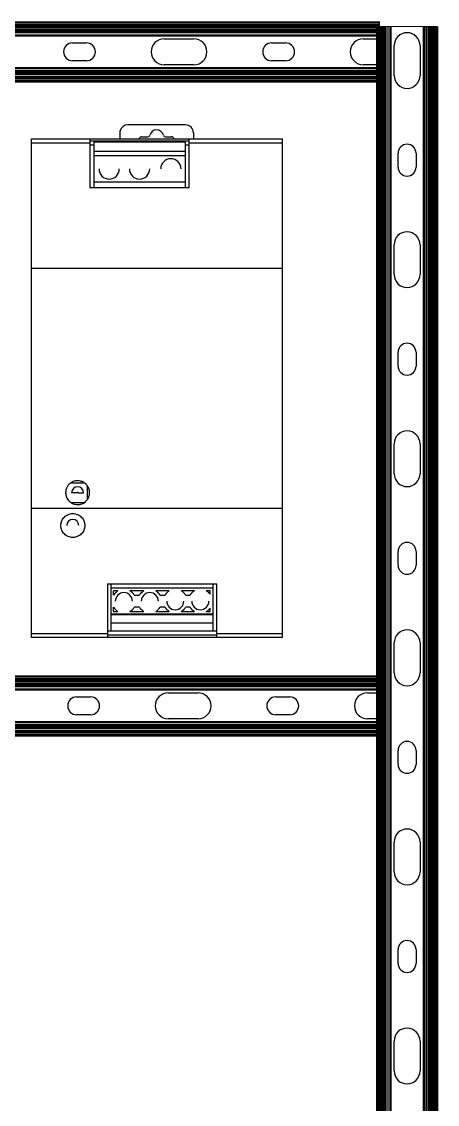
# Model space of a CAD drawing. Header units: inches. Extents: x 17 to 3130, y 15 to 659.
# Drawn here: x 1391.3 to 1495.7, y 370.8 to 642.7 of the extents above; entities that cross this region are included whole.
import ezdxf

# ---------------------------------------------------------------- set-up
doc = ezdxf.new("R2010")
doc.units = ezdxf.units.IN
doc.header["$MEASUREMENT"] = 0
doc.layers.add('MAIN-1', color=7, linetype='Continuous')
doc.layers.add('MAIN-2', color=7, linetype='Continuous')

msp = doc.modelspace()

# ---------------------------------------------------------------- linework, layer by layer
for p, q in [((851.07636, 642.44891), (1481.0763, 642.70626)), ((1481.0763, 642.70626), (1481.09597, 627.53539)), ((1495.71435, 641.38866), (1480.51435, 641.50128)), ((852.11663, 478.1985), (1482.11658, 478.45584)), ((1482.11658, 478.45584), (1482.13624, 463.28497))]:
    msp.add_line(p, q)
at = {"color": 7, "linetype": 'Continuous', "lineweight": 25}
for p, q in [((1415.988, 614.78344), (1415.988, 613.27103)), ((1432.488, 616.78344), (1417.988, 616.78344)), ((1434.488, 614.78344), (1434.488, 613.27103)), ((1393.788, 613.27103), (1456.788, 613.27103)), ((1393.788, 489.07484), (1393.788, 612.26364)), ((1393.788, 612.2612), (1408.43716, 612.2612)), ((1433.43716, 612.66073), (1408.43716, 612.66073)), ((1408.43716, 612.26635), (1408.43716, 600.94379)), ((1409.43755, 612.42103), (1409.43755, 600.94379)), ((1432.43755, 612.42103), (1409.43755, 612.42103)), ((1421.538, 613.78344), (1423.04426, 613.78344)), ((1427.43174, 613.78344), (1428.938, 613.78344)), ((1432.43755, 612.42103), (1432.43755, 600.94379)), ((1433.43716, 600.94379), (1433.43716, 612.26595)), ((1433.43716, 612.2612), (1456.788, 612.2612)), ((1456.788, 612.2612), (1456.788, 489.07842)), ((1409.43755, 611.67103), (1408.43716, 611.67103)), ((1432.43755, 610.09355), (1409.43755, 610.09355)), ((1433.43716, 611.67103), (1432.43755, 611.67103)), ((1409.43755, 609.07103), (1432.43755, 609.07103)), ((1433.43716, 600.94379), (1408.43716, 600.94379)), ((1432.43755, 602.37103), (1409.43755, 602.37103)), ((1393.788, 580.78064), (1456.788, 580.78064)), ((1403.84226, 526.91103), (1406.93471, 526.91103)), ((1407.788, 526.1277), (1407.788, 522.6089)), ((1405.288, 524.41103), (1403.888, 524.41103)), ((1405.488, 524.41103), (1406.888, 524.41103)), ((1393.788, 520.56142), (1456.788, 520.56142)), ((1403.73224, 521.91103), (1407.0483, 521.91103)), ((1412.88716, 501.5413), (1440.33716, 501.5413)), ((1412.88716, 501.5413), (1412.88716, 489.08086)), ((1413.81216, 489.67103), (1413.81216, 501.5413)), ((1413.81216, 500.52103), (1439.31216, 500.52103)), ((1439.31216, 501.5413), (1439.31216, 489.67103)), ((1440.33716, 489.07566), (1440.33716, 501.5413)), ((1415.5155, 499.77103), (1414.41216, 499.77103)), ((1414.41216, 498.66769), (1414.41216, 499.77103)), ((1422.0155, 499.77103), (1418.50882, 499.77103)), ((1419.61024, 498.67103), (1420.91408, 498.67103)), ((1428.4155, 499.77103), (1425.00882, 499.77103)), ((1426.11024, 498.67103), (1427.31408, 498.67103)), ((1434.703, 499.77103), (1431.40882, 499.77103)), ((1432.51024, 498.67103), (1433.60158, 498.67103)), ((1438.63716, 499.77103), (1437.69632, 499.77103)), ((1438.63716, 498.91991), (1438.63716, 499.77103)), ((1414.41216, 494.57103), (1414.41216, 495.67433)), ((1420.91408, 495.67103), (1419.61024, 495.67103)), ((1427.31408, 495.67103), (1426.11024, 495.67103)), ((1433.60158, 495.67103), (1432.51024, 495.67103)), ((1438.63716, 494.57103), (1438.63716, 495.42215)), ((1439.31216, 493.87103), (1413.81216, 493.87103)), ((1413.81216, 493.82103), (1439.31216, 493.82103)), ((1414.41216, 494.57103), (1415.5155, 494.57103)), ((1418.50882, 494.57103), (1422.0155, 494.57103)), ((1425.00882, 494.57103), (1428.4155, 494.57103)), ((1431.40882, 494.57103), (1434.703, 494.57103)), ((1437.69632, 494.57103), (1438.63716, 494.57103)), ((1440.33716, 489.67103), (1412.88716, 489.67103)), ((1413.81216, 491.72217), (1439.31216, 491.72217)), ((1393.788, 489.08086), (1412.88716, 489.08086)), ((1456.788, 488.07103), (1393.788, 488.07103)), ((1412.88716, 488.68133), (1440.33716, 488.68133)), ((1440.33716, 489.08086), (1456.788, 489.08086))]:
    msp.add_line(p, q, dxfattribs=at)
at = {"color": 8, "linetype": 'Continuous', "lineweight": 25}
msp.add_line((1416.088, 613.27103), (1416.088, 615.40794), dxfattribs=at)
at = {"color": 7, "linetype": 'Continuous', "lineweight": 25}
for centre, radius, start, end in [((1417.988, 614.78344), 2, 90, 161.8051277), ((1425.238, 613.78344), 1.75, 12.8395884, 167.1604116), ((1432.488, 614.78344), 2, 0, 90), ((1421.538, 612.98344), 0.8, 90, 158.9310167), ((1423.04426, 614.28344), 0.5, 270, 347.1604116), ((1427.43174, 614.28344), 0.5, 192.8395884, 270), ((1428.938, 612.98344), 0.8, 21.0689833, 90), ((1428.81255, 605.72103), 2.55, 0, 180), ((1413.31255, 605.72103), 2.55, 180, 0), ((1420.93755, 605.72103), 2.55, 180, 0), ((1405.388, 524.41103), 1.5, 0, 180), ((1405.388, 524.41103), 0.1, 359.9997969, 180.0002031), ((1404.188, 516.17103), 1.5, 0, 180), ((1417.01216, 497.17103), 3, 119.9264349, 150.0735651), ((1417.01216, 497.17103), 2.15, 0, 180), ((1417.01216, 497.17103), 3, 30, 60.0735651), ((1423.51216, 497.17103), 3, 119.9264349, 150), ((1423.51216, 497.17103), 2.15, 0, 180), ((1423.51216, 497.17103), 3, 30, 60.0735651), ((1429.91216, 497.17103), 3, 119.9264349, 150), ((1429.91216, 497.17103), 3, 30, 60.0735651), ((1436.19966, 497.17103), 3, 119.9264349, 150), ((1436.19966, 497.17103), 3, 35.6590877, 60.0735651), ((1417.01216, 497.17103), 3, 209.927083, 240.0735651), ((1417.01216, 497.17103), 3, 299.9264349, 330), ((1423.51216, 497.17103), 3, 210, 240.0735651), ((1423.51216, 497.17103), 3, 299.9264349, 330), ((1429.91216, 497.17103), 3, 210, 240.0735651), ((1429.91216, 497.17103), 2.15, 180, 0), ((1429.91216, 497.17103), 3, 299.9264349, 330), ((1436.19966, 497.17103), 3, 210, 240.0735651), ((1436.19966, 497.17103), 2.15, 180, 0), ((1436.19966, 497.17103), 3, 299.9264349, 324.3409123)]:
    msp.add_arc(centre, radius, start, end, dxfattribs=at)
for points, knots in [([(1416.088, 615.40794), (1416.07943, 615.38067), (1416.06079, 615.32137), (1416.03624, 615.22413), (1416.01337, 615.1089), (1415.99298, 614.96032), (1415.98985, 614.84909), (1415.988, 614.78344)], [0, 0, 0, 0, 0.133126172, 0.289489999, 0.469190223, 0.686649544, 1, 1, 1, 1]), ([(1393.788, 612.26611), (1393.788, 612.2992), (1393.788, 612.36525), (1393.788, 612.46355), (1393.788, 612.56047), (1393.788, 612.68492), (1393.788, 612.83082), (1393.788, 612.98252), (1393.788, 613.10776), (1393.788, 613.19972), (1393.788, 613.26021), (1393.788, 613.26742), (1393.788, 613.27103)], [0, 0, 0, 0, 0.063032108, 0.125806991, 0.188987136, 0.253222493, 0.37773127, 0.501693626, 0.625458955, 0.750480603, 0.875056294, 1, 1, 1, 1]), ([(1408.43716, 613.27103), (1408.43716, 613.27012), (1408.43716, 613.26832), (1408.43716, 613.25339), (1408.43716, 613.22947), (1408.43716, 613.18486), (1408.43716, 613.1077), (1408.43716, 612.98294), (1408.43716, 612.8309), (1408.43716, 612.6562), (1408.43716, 612.46745), (1408.43716, 612.33635), (1408.43716, 612.27151)], [0, 0, 0, 0, 0.063011152, 0.125387669, 0.187747372, 0.250708577, 0.375861743, 0.500318769, 0.624146324, 0.749863476, 0.876284187, 1, 1, 1, 1]), ([(1433.43716, 612.2707), (1433.43716, 612.30311), (1433.43716, 612.368), (1433.43716, 612.46481), (1433.43716, 612.56077), (1433.43716, 612.68492), (1433.43716, 612.83083), (1433.43716, 612.98266), (1433.43716, 613.10775), (1433.43716, 613.19969), (1433.43716, 613.26022), (1433.43716, 613.26742), (1433.43716, 613.27103)], [0, 0, 0, 0, 0.061930003, 0.123952428, 0.186730833, 0.250905334, 0.376164597, 0.500282685, 0.624325597, 0.74975625, 0.874674138, 1, 1, 1, 1]), ([(1456.788, 613.27103), (1456.788, 613.27012), (1456.788, 613.26832), (1456.788, 613.25339), (1456.788, 613.22947), (1456.788, 613.18485), (1456.788, 613.1077), (1456.788, 612.98296), (1456.788, 612.83088), (1456.788, 612.6564), (1456.788, 612.46823), (1456.788, 612.33776), (1456.788, 612.27325)], [0, 0, 0, 0, 0.06308602, 0.125534438, 0.187963892, 0.250993576, 0.376296081, 0.500867246, 0.624829938, 0.750782798, 0.876776683, 1, 1, 1, 1]), ([(1408.38813, 524.40685), (1408.38708, 524.4673), (1408.385, 524.58677), (1408.36847, 524.76328), (1408.34307, 524.93437), (1408.30863, 525.09959), (1408.26622, 525.25857), (1408.21656, 525.411), (1408.16047, 525.55666), (1408.09869, 525.69539), (1408.03198, 525.8271), (1407.96106, 525.95175), (1407.8866, 526.06935), (1407.80928, 526.17997), (1407.7297, 526.2837), (1407.64847, 526.38069), (1407.56612, 526.47111), (1407.32604, 526.71445), (1406.87364, 527.05246), (1406.15191, 527.34139), (1405.26636, 527.455), (1404.23975, 527.26083), (1403.50839, 526.78532), (1403.12578, 526.38229), (1402.9642, 526.18118), (1402.81172, 525.95245), (1402.67345, 525.69542), (1402.55485, 525.41019), (1402.46286, 525.09777), (1402.40031, 524.76025), (1402.39225, 524.52657), (1402.38813, 524.40685)], [0, 0, 0, 0, 0.019445478, 0.03842992, 0.056953448, 0.075016197, 0.092618312, 0.109759953, 0.126441291, 0.142662514, 0.158423827, 0.173725456, 0.188567647, 0.202950671, 0.216874826, 0.230340443, 0.243347888, 0.255897568, 0.339372035, 0.420682975, 0.499943979, 0.619475743, 0.743689877, 0.769291172, 0.79672754, 0.826001635, 0.857115592, 0.890071135, 0.924869662, 0.96151231, 1, 1, 1, 1]), ([(1402.38813, 524.40685), (1402.38907, 524.34955), (1402.39089, 524.2392), (1402.40472, 524.08055), (1402.42427, 523.93544), (1402.44842, 523.80396), (1402.47526, 523.68606), (1402.50327, 523.58159), (1402.53109, 523.49034), (1402.55753, 523.41205), (1402.58156, 523.34642), (1402.60234, 523.29321), (1402.61917, 523.25215), (1402.71131, 523.03529), (1402.91024, 522.68155), (1403.34123, 522.1787), (1403.91489, 521.75363), (1404.63761, 521.46976), (1405.50941, 521.36083), (1406.52892, 521.5501), (1407.35064, 522.07982), (1407.86838, 522.6841), (1408.07971, 523.06191), (1408.19335, 523.34075), (1408.25005, 523.49918), (1408.31536, 523.73201), (1408.3747, 524.04249), (1408.38335, 524.27723), (1408.38813, 524.40685)], [0, 0, 0, 0, 0.018413209, 0.035460432, 0.051141595, 0.06545663, 0.078405473, 0.089988069, 0.100204367, 0.109054325, 0.116537903, 0.122655071, 0.127405807, 0.130790098, 0.198312453, 0.256366679, 0.341634911, 0.422784929, 0.499972288, 0.617103119, 0.74321505, 0.802009951, 0.870582952, 0.880715275, 0.898726319, 0.924613488, 0.958373019, 1, 1, 1, 1]), ([(1401.18813, 516.16685), (1401.18904, 516.22381), (1401.19085, 516.33727), (1401.20567, 516.50642), (1401.22937, 516.67367), (1401.26282, 516.83904), (1401.30578, 517.0025), (1401.3583, 517.16409), (1401.47048, 517.45213), (1401.67945, 517.84677), (1402.04981, 518.2982), (1402.49828, 518.66872), (1403.01581, 518.94879), (1403.58408, 519.12645), (1404.18246, 519.18438), (1404.78052, 519.12887), (1405.3501, 518.95336), (1405.87103, 518.67372), (1406.32484, 518.30042), (1406.69967, 517.84327), (1406.92941, 517.40638), (1407.06398, 517.03548), (1407.1354, 516.75093), (1407.18002, 516.46078), (1407.18542, 516.26514), (1407.18813, 516.16685)], [0, 0, 0, 0, 0.018271525, 0.03640017, 0.054442985, 0.072457836, 0.090502859, 0.108635898, 0.126913963, 0.189580487, 0.250671591, 0.31226647, 0.373649572, 0.436337507, 0.499478882, 0.5624716, 0.624988246, 0.686880479, 0.748989707, 0.81089636, 0.874489963, 0.906022355, 0.937251214, 0.968476935, 1, 1, 1, 1]), ([(1407.18813, 516.16685), (1407.18723, 516.11001), (1407.18542, 515.99678), (1407.17066, 515.82793), (1407.14704, 515.66096), (1407.11371, 515.49586), (1407.0709, 515.33266), (1407.01857, 515.17133), (1406.90685, 514.8839), (1406.69867, 514.4899), (1406.32944, 514.03855), (1405.88175, 513.66753), (1405.36401, 513.38636), (1404.79459, 513.20761), (1404.19418, 513.1492), (1403.59404, 513.20503), (1403.02313, 513.38155), (1402.50179, 513.66228), (1402.04861, 514.03614), (1401.6748, 514.49328), (1401.44587, 514.92957), (1401.31183, 515.29977), (1401.24067, 515.58387), (1401.19621, 515.87355), (1401.19083, 516.06876), (1401.18813, 516.16685)], [0, 0, 0, 0, 0.018261688, 0.036374669, 0.054395866, 0.072383079, 0.090394431, 0.108487814, 0.126720338, 0.18916753, 0.250066601, 0.311600563, 0.373007604, 0.435972924, 0.499434371, 0.562758915, 0.62556662, 0.68750398, 0.74957294, 0.811294661, 0.874676982, 0.906135669, 0.937308732, 0.968496782, 1, 1, 1, 1]), ([(1393.788, 488.07103), (1393.788, 488.07194), (1393.788, 488.07374), (1393.788, 488.08867), (1393.788, 488.11259), (1393.788, 488.1572), (1393.788, 488.23436), (1393.788, 488.3591), (1393.788, 488.51117), (1393.788, 488.68565), (1393.788, 488.87383), (1393.788, 489.0043), (1393.788, 489.06881)], [0, 0, 0, 0, 0.06308602, 0.125534438, 0.187963892, 0.250993577, 0.376296081, 0.500867246, 0.624829938, 0.750782798, 0.876776683, 1, 1, 1, 1]), ([(1412.88716, 489.07122), (1412.88716, 489.03882), (1412.88716, 488.97396), (1412.88716, 488.87719), (1412.88716, 488.78126), (1412.88716, 488.65713), (1412.88716, 488.51123), (1412.88716, 488.35939), (1412.88716, 488.23431), (1412.88716, 488.14237), (1412.88716, 488.08184), (1412.88716, 488.07464), (1412.88716, 488.07103)], [0, 0, 0, 0, 0.061909583, 0.123913038, 0.186673764, 0.250831674, 0.376109774, 0.500238748, 0.624290759, 0.749733437, 0.874662374, 1, 1, 1, 1]), ([(1440.33716, 488.07103), (1440.33716, 488.07194), (1440.33716, 488.07374), (1440.33716, 488.08867), (1440.33716, 488.11259), (1440.33716, 488.1572), (1440.33716, 488.23436), (1440.33716, 488.35912), (1440.33716, 488.51116), (1440.33716, 488.68585), (1440.33716, 488.87457), (1440.33716, 489.00564), (1440.33716, 489.07046)], [0, 0, 0, 0, 0.063014782, 0.125394785, 0.18775787, 0.250722394, 0.3758828, 0.50034536, 0.624179467, 0.749908045, 0.876308062, 1, 1, 1, 1]), ([(1456.788, 489.07595), (1456.788, 489.04286), (1456.788, 488.97681), (1456.788, 488.87851), (1456.788, 488.78158), (1456.788, 488.65714), (1456.788, 488.51124), (1456.788, 488.35954), (1456.788, 488.2343), (1456.788, 488.14234), (1456.788, 488.08185), (1456.788, 488.07464), (1456.788, 488.07103)], [0, 0, 0, 0, 0.063032108, 0.125806991, 0.188987137, 0.253222493, 0.37773127, 0.501693626, 0.625458955, 0.750480603, 0.875056294, 1, 1, 1, 1])]:
    msp.add_open_spline(points, degree=3, knots=knots, dxfattribs=at)
at = {"layer": 'MAIN-1'}
for p, q in [((1481.07821, 641.23539), (851.07636, 641.23539)), ((1480.51435, 129.1796), (1480.51435, 641.50128)), ((1482.01435, 641.49017), (1482.01435, 129.18415)), ((1494.21435, 129.22113), (1494.21435, 641.39977)), ((1495.71435, 641.38866), (1495.71435, 129.22567)), ((1404.10763, 637.38539), (1407.60763, 637.38539)), ((1427.10763, 638.38539), (1434.60763, 638.38539)), ((1454.10763, 637.38539), (1457.60763, 637.38539)), ((1477.10763, 638.38539), (1481.08191, 638.38539)), ((1484.86435, 629.1796), (1484.86435, 636.6796)), ((1491.36435, 636.6796), (1491.36435, 629.1796)), ((1407.60763, 632.88539), (1404.10763, 632.88539)), ((1434.60763, 631.88539), (1427.10763, 631.88539)), ((1457.60763, 632.88539), (1454.10763, 632.88539)), ((1481.09033, 631.88539), (1477.10763, 631.88539)), ((851.07636, 629.03539), (1481.09403, 629.03539)), ((1481.09597, 627.53539), (851.07636, 627.53539)), ((1485.86435, 606.1796), (1485.86435, 609.6796)), ((1490.36435, 609.6796), (1490.36435, 606.1796)), ((1484.86435, 579.1796), (1484.86435, 586.6796)), ((1491.36435, 586.6796), (1491.36435, 579.1796)), ((1485.86435, 556.1796), (1485.86435, 559.6796)), ((1490.36435, 559.6796), (1490.36435, 556.1796)), ((1484.86435, 529.1796), (1484.86435, 536.6796)), ((1491.36435, 536.6796), (1491.36435, 529.1796)), ((1485.86435, 506.1796), (1485.86435, 509.6796)), ((1490.36435, 509.6796), (1490.36435, 506.1796)), ((1484.86435, 479.1796), (1484.86435, 486.6796)), ((1491.36435, 486.6796), (1491.36435, 479.1796)), ((1482.11848, 476.98497), (852.11663, 476.98497)), ((1405.1479, 473.13497), (1408.6479, 473.13497)), ((1428.1479, 474.13497), (1435.6479, 474.13497)), ((1455.1479, 473.13497), (1458.6479, 473.13497)), ((1478.1479, 474.13497), (1482.12218, 474.13497)), ((1408.6479, 468.63497), (1405.1479, 468.63497)), ((1458.6479, 468.63497), (1455.1479, 468.63497)), ((1435.6479, 467.63497), (1428.1479, 467.63497)), ((1482.1306, 467.63497), (1478.1479, 467.63497)), ((852.11663, 464.78497), (1482.1343, 464.78497)), ((1482.13624, 463.28497), (852.11663, 463.28497)), ((1485.86435, 456.1796), (1485.86435, 459.6796)), ((1490.36435, 459.6796), (1490.36435, 456.1796)), ((1484.86435, 429.1796), (1484.86435, 436.6796)), ((1491.36435, 436.6796), (1491.36435, 429.1796)), ((1485.86435, 406.1796), (1485.86435, 409.6796)), ((1490.36435, 409.6796), (1490.36435, 406.1796)), ((1484.86435, 379.1796), (1484.86435, 386.6796)), ((1491.36435, 386.6796), (1491.36435, 379.1796))]:
    msp.add_line(p, q, dxfattribs=at)
for centre, radius, start, end in [((1488.11435, 636.6796), 3.25, 89.9999813, 180.0000198), ((1488.11435, 636.6796), 3.25, 0, 89.9999813), ((1404.10763, 635.13539), 2.25, 90.0000198, 180.0000187), ((1407.60763, 635.13539), 2.25, 359.9999813, 90.0000198), ((1427.10763, 635.13539), 3.25, 90.0000198, 180.0000187), ((1434.60763, 635.13539), 3.25, 359.9999813, 90.0000198), ((1454.10763, 635.13539), 2.25, 90.0000198, 180.0000187), ((1457.60763, 635.13539), 2.25, 359.9999813, 90.0000198), ((1477.10763, 635.13539), 3.25, 90.0000198, 180.0000187), ((1404.10763, 635.13539), 2.25, 180.0000187, 270), ((1407.60763, 635.13539), 2.25, 270, 359.9999813), ((1427.10763, 635.13539), 3.25, 180.0000187, 270), ((1434.60763, 635.13539), 3.25, 270, 359.9999813), ((1454.10763, 635.13539), 2.25, 180.0000187, 270), ((1457.60763, 635.13539), 2.25, 270, 359.9999813), ((1477.10763, 635.13539), 3.25, 180.0000187, 270), ((1488.11435, 629.1796), 3.25, 180.0000198, 270.0000187), ((1488.11435, 629.1796), 3.25, 270.0000187, 0), ((1488.11435, 609.6796), 2.25, 89.9999813, 180.0000198), ((1488.11435, 609.6796), 2.25, 0, 89.9999813), ((1488.11435, 606.1796), 2.25, 180.0000198, 270.0000187), ((1488.11435, 606.1796), 2.25, 270.0000187, 0), ((1488.11435, 586.6796), 3.25, 89.9999813, 180.0000198), ((1488.11435, 586.6796), 3.25, 0, 89.9999813), ((1488.11435, 579.1796), 3.25, 180.0000198, 270.0000187), ((1488.11435, 579.1796), 3.25, 270.0000187, 0), ((1488.11435, 559.6796), 2.25, 89.9999813, 180.0000198), ((1488.11435, 559.6796), 2.25, 0, 89.9999813), ((1488.11435, 556.1796), 2.25, 180.0000198, 270.0000187), ((1488.11435, 556.1796), 2.25, 270.0000187, 0), ((1488.11435, 536.6796), 3.25, 89.9999813, 180.0000198), ((1488.11435, 536.6796), 3.25, 0, 89.9999813), ((1488.11435, 529.1796), 3.25, 180.0000198, 270.0000187), ((1488.11435, 529.1796), 3.25, 270.0000187, 0), ((1488.11435, 509.6796), 2.25, 89.9999813, 180.0000198), ((1488.11435, 509.6796), 2.25, 0, 89.9999813), ((1488.11435, 506.1796), 2.25, 180.0000198, 270.0000187), ((1488.11435, 506.1796), 2.25, 270.0000187, 0), ((1488.11435, 486.6796), 3.25, 89.9999813, 180.0000198), ((1488.11435, 486.6796), 3.25, 0, 89.9999813), ((1488.11435, 479.1796), 3.25, 180.0000198, 270.0000187), ((1488.11435, 479.1796), 3.25, 270.0000187, 0), ((1405.1479, 470.88497), 2.25, 90.0000198, 180.0000187), ((1408.6479, 470.88497), 2.25, 359.9999813, 90.0000198), ((1428.1479, 470.88497), 3.25, 90.0000198, 180.0000187), ((1435.6479, 470.88497), 3.25, 359.9999813, 90.0000198), ((1455.1479, 470.88497), 2.25, 90.0000198, 180.0000187), ((1458.6479, 470.88497), 2.25, 359.9999813, 90.0000198), ((1478.1479, 470.88497), 3.25, 90.0000198, 180.0000187), ((1405.1479, 470.88497), 2.25, 180.0000187, 270), ((1408.6479, 470.88497), 2.25, 270, 359.9999813), ((1428.1479, 470.88497), 3.25, 180.0000187, 270), ((1435.6479, 470.88497), 3.25, 270, 359.9999813), ((1455.1479, 470.88497), 2.25, 180.0000187, 270), ((1458.6479, 470.88497), 2.25, 270, 359.9999813), ((1478.1479, 470.88497), 3.25, 180.0000187, 270), ((1488.11435, 459.6796), 2.25, 89.9999813, 180.0000198), ((1488.11435, 459.6796), 2.25, 0, 89.9999813), ((1488.11435, 456.1796), 2.25, 180.0000198, 270.0000187), ((1488.11435, 456.1796), 2.25, 270.0000187, 0), ((1488.11435, 436.6796), 3.25, 89.9999813, 180.0000198), ((1488.11435, 436.6796), 3.25, 0, 89.9999813), ((1488.11435, 429.1796), 3.25, 180.0000198, 270.0000187), ((1488.11435, 429.1796), 3.25, 270.0000187, 0), ((1488.11435, 409.6796), 2.25, 89.9999813, 180.0000198), ((1488.11435, 409.6796), 2.25, 0, 89.9999813), ((1488.11435, 406.1796), 2.25, 180.0000198, 270.0000187), ((1488.11435, 406.1796), 2.25, 270.0000187, 0), ((1488.11435, 386.6796), 3.25, 89.9999813, 180.0000198), ((1488.11435, 386.6796), 3.25, 0, 89.9999813), ((1488.11435, 379.1796), 3.25, 180.0000198, 270.0000187), ((1488.11435, 379.1796), 3.25, 270.0000187, 0)]:
    msp.add_arc(centre, radius, start, end, dxfattribs=at)
at = {"layer": 'MAIN-2'}
for p, q in [((851.07636, 642.48539), (1481.07659, 642.48539)), ((851.07636, 642.44891), (1481.07664, 642.44891)), ((1481.07682, 642.30861), (851.07636, 642.30861)), ((1481.0773, 641.93539), (851.07636, 641.93539)), ((851.07636, 641.73539), (1481.07756, 641.73539)), ((1481.07768, 641.64891), (851.07636, 641.64891)), ((851.07636, 641.50861), (1481.07786, 641.50861)), ((851.07636, 641.41905), (1481.07797, 641.41905)), ((1481.07813, 641.30173), (851.07636, 641.30173)), ((1481.07822, 641.22785), (851.07636, 641.22785)), ((851.07636, 640.8743), (1481.07868, 640.8743)), ((851.07636, 640.66217), (1481.07895, 640.66217)), ((1481.07895, 640.66217), (851.07636, 640.66217)), ((1481.07905, 640.58894), (851.07636, 640.58894)), ((851.07636, 640.43539), (1481.07925, 640.43539)), ((851.07636, 640.36905), (1481.07933, 640.36905)), ((1481.0798, 640.00701), (851.07636, 640.00701)), ((1481.07987, 639.95262), (851.07636, 639.95262)), ((1481.0799, 639.93539), (851.07636, 639.93539)), ((851.07636, 639.42186), (1481.08056, 639.42186)), ((851.07636, 639.14932), (1481.08092, 639.14932)), ((1480.76435, 129.18036), (1480.76435, 641.49943)), ((1480.80082, 129.18047), (1480.80082, 641.49916)), ((1480.94112, 641.49812), (1480.94112, 129.1809)), ((1481.31435, 641.49536), (1481.31435, 129.18203)), ((1481.51435, 129.18263), (1481.51435, 641.49387)), ((1481.60082, 641.49323), (1481.60082, 129.1829)), ((1481.74112, 129.18332), (1481.74112, 641.49219)), ((1481.83068, 129.18359), (1481.83068, 641.49153)), ((1481.94801, 641.49066), (1481.94801, 129.18395)), ((1482.02188, 641.49011), (1482.02188, 129.18417)), ((1482.37544, 129.18524), (1482.37544, 641.48749)), ((1482.58757, 129.18589), (1482.58757, 641.48592)), ((1482.58757, 641.48592), (1482.58757, 129.18589)), ((1482.66079, 641.48538), (1482.66079, 129.18611)), ((1482.81435, 129.18657), (1482.81435, 641.48424)), ((1482.88068, 129.18677), (1482.88068, 641.48375)), ((1483.24273, 641.48107), (1483.24273, 129.18787)), ((1483.29711, 641.48066), (1483.29711, 129.18804)), ((1483.31435, 641.48054), (1483.31435, 129.18809)), ((1483.82787, 129.18965), (1483.82787, 641.47673)), ((1484.10041, 129.19047), (1484.10041, 641.47471)), ((1492.12828, 641.41523), (1492.12828, 129.2148)), ((1492.40082, 641.41321), (1492.40082, 129.21563)), ((1492.91435, 641.4094), (1492.91435, 129.21719)), ((1492.93158, 129.21724), (1492.93158, 641.40928)), ((1492.98596, 129.2174), (1492.98596, 641.40887)), ((1493.34801, 641.40619), (1493.34801, 129.2185)), ((1493.41435, 641.4057), (1493.41435, 129.2187)), ((1493.5679, 641.40456), (1493.5679, 129.21917)), ((1493.64112, 641.40402), (1493.64112, 129.21939)), ((1493.64112, 129.21939), (1493.64112, 641.40402)), ((1493.85325, 641.40245), (1493.85325, 129.22003)), ((1494.20681, 129.2211), (1494.20681, 641.39983)), ((1494.28068, 129.22133), (1494.28068, 641.39928)), ((1494.39801, 641.39841), (1494.39801, 129.22168)), ((1494.48757, 641.39775), (1494.48757, 129.22195)), ((1494.62787, 129.22238), (1494.62787, 641.39671)), ((1494.71435, 641.39607), (1494.71435, 129.22264)), ((1494.91435, 129.22325), (1494.91435, 641.39458)), ((1495.28757, 129.22438), (1495.28757, 641.39182)), ((1495.42787, 641.39078), (1495.42787, 129.2248)), ((1495.46435, 641.39051), (1495.46435, 129.22492)), ((1481.09132, 631.12145), (851.07636, 631.12145)), ((1481.09168, 630.84891), (851.07636, 630.84891)), ((1481.09234, 630.33539), (851.07636, 630.33539)), ((851.07636, 630.31815), (1481.09236, 630.31815)), ((851.07636, 630.26377), (1481.09244, 630.26377)), ((1481.0929, 629.90173), (851.07636, 629.90173)), ((1481.09299, 629.83539), (851.07636, 629.83539)), ((1481.09319, 629.68184), (851.07636, 629.68184)), ((1481.09328, 629.60861), (851.07636, 629.60861)), ((851.07636, 629.60861), (1481.09328, 629.60861)), ((1481.09356, 629.39648), (851.07636, 629.39648)), ((851.07636, 629.04293), (1481.09402, 629.04293)), ((851.07636, 628.96905), (1481.09411, 628.96905)), ((1481.09427, 628.85173), (851.07636, 628.85173)), ((1481.09438, 628.76217), (851.07636, 628.76217)), ((851.07636, 628.62186), (1481.09456, 628.62186)), ((1481.09468, 628.53539), (851.07636, 628.53539)), ((851.07636, 628.33539), (1481.09494, 628.33539)), ((851.07636, 627.96217), (1481.09542, 627.96217)), ((1481.0956, 627.82186), (851.07636, 627.82186)), ((1481.09565, 627.78539), (851.07636, 627.78539)), ((852.11663, 478.23497), (1482.11686, 478.23497)), ((852.11663, 478.1985), (1482.11691, 478.1985)), ((1482.11709, 478.05819), (852.11663, 478.05819)), ((1482.11757, 477.68497), (852.11663, 477.68497)), ((852.11663, 477.48497), (1482.11783, 477.48497)), ((1482.11795, 477.3985), (852.11663, 477.3985)), ((852.11663, 477.25819), (1482.11813, 477.25819)), ((852.11663, 477.16863), (1482.11824, 477.16863)), ((1482.1184, 477.05131), (852.11663, 477.05131)), ((1482.11849, 476.97743), (852.11663, 476.97743)), ((852.11663, 476.62388), (1482.11895, 476.62388)), ((852.11663, 476.41175), (1482.11923, 476.41175)), ((1482.11923, 476.41175), (852.11663, 476.41175)), ((1482.11932, 476.33852), (852.11663, 476.33852)), ((852.11663, 476.18497), (1482.11952, 476.18497)), ((852.11663, 476.11863), (1482.11961, 476.11863)), ((1482.12007, 475.75659), (852.11663, 475.75659)), ((1482.12015, 475.7022), (852.11663, 475.7022)), ((1482.12017, 475.68497), (852.11663, 475.68497)), ((852.11663, 475.17144), (1482.12083, 475.17144)), ((852.11663, 474.8989), (1482.12119, 474.8989)), ((1482.13159, 466.87104), (852.11663, 466.87104)), ((1482.13195, 466.5985), (852.11663, 466.5985)), ((1482.13261, 466.08497), (852.11663, 466.08497)), ((852.11663, 466.06774), (1482.13264, 466.06774)), ((852.11663, 466.01335), (1482.13271, 466.01335)), ((1482.13318, 465.65131), (852.11663, 465.65131)), ((1482.13326, 465.58497), (852.11663, 465.58497)), ((1482.13346, 465.43142), (852.11663, 465.43142)), ((1482.13356, 465.35819), (852.11663, 465.35819)), ((852.11663, 465.35819), (1482.13356, 465.35819)), ((1482.13383, 465.14606), (852.11663, 465.14606)), ((852.11663, 464.79251), (1482.13429, 464.79251)), ((852.11663, 464.71863), (1482.13438, 464.71863)), ((1482.13454, 464.60131), (852.11663, 464.60131)), ((1482.13465, 464.51175), (852.11663, 464.51175)), ((852.11663, 464.37144), (1482.13483, 464.37144)), ((1482.13495, 464.28497), (852.11663, 464.28497)), ((852.11663, 464.08497), (1482.13521, 464.08497)), ((852.11663, 463.71175), (1482.13569, 463.71175)), ((1482.13587, 463.57144), (852.11663, 463.57144)), ((1482.13592, 463.53497), (852.11663, 463.53497))]:
    msp.add_line(p, q, dxfattribs=at)

doc.saveas('drawing.dxf')
